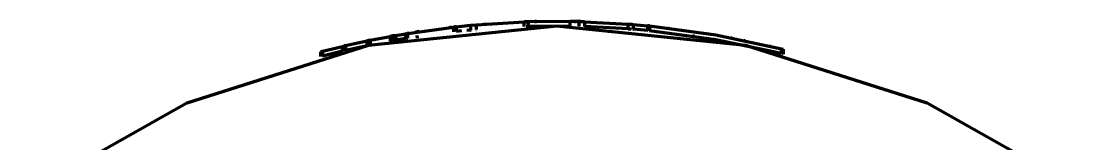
# Model space of a CAD drawing. Header units: millimetres. Extents: x 0 to 594, y 0 to 420.
# Drawn here: x 154.455 to 156.738, y 392.26 to 392.52 of the extents above; entities that cross this region are included whole.
import ezdxf

# ---------------------------------------------------------------- set-up
doc = ezdxf.new("R2010")
doc.units = ezdxf.units.MM

msp = doc.modelspace()

# ---------------------------------------------------------------- linework, layer by layer
at = {"color": 1, "lineweight": 70}
for p, q in [((155.6244, 392.5203), (155.5347, 392.5195)), ((155.5494, 392.5199), (155.5527, 392.52)), ((155.5518, 392.52), (155.5494, 392.5199)), ((155.5527, 392.52), (155.5518, 392.52)), ((155.5527, 392.52), (155.5527, 392.52)), ((155.6436, 392.5199), (155.6244, 392.5203)), ((155.6244, 392.5103), (155.6244, 392.5203)), ((155.633, 392.5201), (155.6359, 392.5201)), ((155.6384, 392.52), (155.6399, 392.52)), ((155.6411, 392.52), (155.6421, 392.52)), ((155.5964, 392.5105), (155.1936, 392.469)), ((155.2778, 392.4948), (155.3755, 392.5082)), ((155.2957, 392.4976), (155.2979, 392.4979)), ((155.2979, 392.4979), (155.2957, 392.4976)), ((155.2998, 392.4982), (155.2984, 392.498)), ((155.2996, 392.4982), (155.3018, 392.4985)), ((155.3014, 392.4985), (155.3018, 392.4985)), ((155.3018, 392.4985), (155.3014, 392.4985)), ((155.3678, 392.5073), (155.3739, 392.508)), ((155.3716, 392.5077), (155.3678, 392.5073)), ((155.3755, 392.5082), (155.3816, 392.5088)), ((155.3816, 392.5088), (155.3755, 392.5082)), ((155.3755, 392.5082), (155.3816, 392.5088)), ((155.3755, 392.5082), (155.3755, 392.4981)), ((155.3816, 392.5088), (155.3781, 392.5085)), ((155.3814, 392.4988), (155.3816, 392.4988)), ((155.3816, 392.5088), (155.4125, 392.512)), ((155.3816, 392.5088), (155.3816, 392.4988)), ((155.3816, 392.5088), (155.3816, 392.4988)), ((155.393, 392.5), (155.3816, 392.4988)), ((155.4125, 392.5019), (155.404, 392.5011)), ((155.4125, 392.512), (155.4238, 392.513)), ((155.4125, 392.5019), (155.4125, 392.512)), ((155.4125, 392.5019), (155.4135, 392.502)), ((155.4135, 392.502), (155.4125, 392.5019)), ((155.4235, 392.5029), (155.4238, 392.5029)), ((155.4238, 392.513), (155.5267, 392.5193)), ((155.4238, 392.513), (155.4238, 392.5029)), ((155.44, 392.5143), (155.4513, 392.5152)), ((155.5347, 392.5195), (155.5267, 392.5193)), ((155.5267, 392.5193), (155.5347, 392.5195)), ((155.5267, 392.5093), (155.5267, 392.5193)), ((155.5347, 392.5095), (155.531, 392.5094)), ((155.5494, 392.5199), (155.5347, 392.5195)), ((155.5347, 392.5195), (155.5347, 392.5095)), ((155.6244, 392.5103), (155.5347, 392.5095)), ((155.5494, 392.5199), (155.5494, 392.5199)), ((155.9993, 392.469), (155.5964, 392.5105)), ((155.6436, 392.5099), (155.6427, 392.5099)), ((155.6434, 392.5099), (155.6436, 392.5099)), ((155.6469, 392.5198), (155.6436, 392.5199)), ((155.6436, 392.5199), (155.6469, 392.5198)), ((155.6436, 392.5099), (155.6436, 392.5199)), ((155.6436, 392.5099), (155.6445, 392.5099)), ((155.6446, 392.5099), (155.6436, 392.5099)), ((155.6548, 392.5196), (155.6469, 392.5198)), ((155.6469, 392.5198), (155.6548, 392.5196)), ((155.6548, 392.5196), (155.7478, 392.5147)), ((155.6548, 392.5196), (155.6548, 392.5096)), ((155.7478, 392.5047), (155.6548, 392.5096)), ((155.7478, 392.5147), (155.7557, 392.5141)), ((155.7478, 392.5047), (155.7478, 392.5147)), ((155.7478, 392.5047), (155.7523, 392.5043)), ((155.7523, 392.5043), (155.7508, 392.5044)), ((155.7523, 392.5043), (155.7547, 392.5041)), ((155.7538, 392.5142), (155.7579, 392.5139)), ((155.7557, 392.5141), (155.759, 392.5138)), ((155.7582, 392.5039), (155.759, 392.5038)), ((155.7584, 392.5038), (155.759, 392.5038)), ((155.759, 392.5038), (155.7584, 392.5038)), ((155.759, 392.5038), (155.7587, 392.5038)), ((155.759, 392.5138), (155.79, 392.511)), ((155.759, 392.5138), (155.759, 392.5038)), ((155.79, 392.501), (155.759, 392.5038)), ((155.7934, 392.5107), (155.79, 392.511)), ((155.79, 392.511), (155.7935, 392.5107)), ((155.79, 392.501), (155.79, 392.511)), ((155.7935, 392.5107), (155.9352, 392.4914)), ((155.7935, 392.5107), (155.7935, 392.5006)), ((155.9352, 392.4812), (155.7935, 392.5006)), ((155.8348, 392.5061), (155.8336, 392.5063)), ((155.1458, 392.4687), (155.1979, 392.4801)), ((155.1979, 392.4801), (155.1918, 392.4789)), ((155.1918, 392.4789), (155.1979, 392.4801)), ((155.1918, 392.4687), (155.1918, 392.4789)), ((155.1918, 392.4687), (155.1918, 392.4789)), ((155.1918, 392.4687), (155.1918, 392.4789)), ((155.1979, 392.4801), (155.2407, 392.4884)), ((155.1979, 392.4801), (155.1979, 392.4699)), ((155.2468, 392.4895), (155.2407, 392.4884)), ((155.2407, 392.4884), (155.2468, 392.4895)), ((155.2407, 392.4884), (155.2468, 392.4895)), ((155.2407, 392.4884), (155.2407, 392.4782)), ((155.2434, 392.4787), (155.2407, 392.4782)), ((155.2468, 392.4793), (155.2448, 392.479)), ((155.2468, 392.4793), (155.2464, 392.4793)), ((155.2465, 392.4793), (155.2468, 392.4793)), ((155.2529, 392.4906), (155.2468, 392.4895)), ((155.2468, 392.4895), (155.2468, 392.4793)), ((155.2468, 392.4793), (155.2468, 392.4895)), ((155.2529, 392.4804), (155.2468, 392.4793)), ((155.2529, 392.4804), (155.2468, 392.4793)), ((155.2468, 392.4793), (155.2481, 392.4796)), ((155.2469, 392.4895), (155.2476, 392.4896)), ((155.2486, 392.4898), (155.2492, 392.4899)), ((155.2506, 392.4902), (155.2529, 392.4906)), ((155.2529, 392.4906), (155.2743, 392.4942)), ((155.2529, 392.4906), (155.2529, 392.4804)), ((155.2778, 392.4846), (155.2529, 392.4804)), ((155.2743, 392.4942), (155.2778, 392.4948)), ((155.2746, 392.4943), (155.2743, 392.4942)), ((155.2743, 392.4841), (155.2743, 392.4942)), ((155.2743, 392.4942), (155.2743, 392.4841)), ((155.2778, 392.4846), (155.2743, 392.4841)), ((155.2743, 392.4841), (155.2749, 392.4842)), ((155.2766, 392.4946), (155.2774, 392.4947)), ((155.2804, 392.4952), (155.2778, 392.4948)), ((155.2778, 392.4948), (155.2778, 392.4846)), ((155.2957, 392.4875), (155.3018, 392.4884)), ((155.8898, 392.4886), (155.8862, 392.4891)), ((155.9352, 392.4914), (156.0752, 392.462)), ((156.0752, 392.4517), (155.9352, 392.4812)), ((155.9388, 392.4908), (155.9412, 392.4903)), ((155.9412, 392.4802), (155.9418, 392.4801)), ((155.9663, 392.4858), (155.9687, 392.4853)), ((155.9938, 392.4803), (155.9962, 392.4799)), ((155.1936, 392.469), (154.8076, 392.3464)), ((155.0931, 392.4557), (155.0965, 392.4566)), ((155.0931, 392.4454), (155.0931, 392.4557)), ((155.0931, 392.4557), (155.0931, 392.4454)), ((155.0965, 392.4566), (155.1389, 392.4671)), ((155.1389, 392.4568), (155.0965, 392.4463)), ((155.0965, 392.4566), (155.0965, 392.4463)), ((155.1389, 392.4671), (155.1423, 392.4679)), ((155.1389, 392.4568), (155.1389, 392.4671)), ((155.1458, 392.4687), (155.1423, 392.4679)), ((155.1423, 392.4679), (155.1423, 392.4577)), ((155.1423, 392.4577), (155.1429, 392.4578)), ((155.1979, 392.4699), (155.1458, 392.4585)), ((155.1458, 392.4687), (155.1458, 392.4585)), ((155.1918, 392.4687), (155.1919, 392.4687)), ((155.192, 392.4687), (155.1918, 392.4687)), ((155.1977, 392.4699), (155.1979, 392.4699)), ((155.1979, 392.4699), (155.1978, 392.4699)), ((156.3852, 392.3464), (155.9993, 392.469)), ((156.0477, 392.4583), (156.0512, 392.4575)), ((156.0488, 392.4683), (156.0512, 392.4678)), ((156.0752, 392.462), (156.0787, 392.4611)), ((156.0752, 392.4517), (156.0752, 392.462)), ((156.0787, 392.4611), (156.0787, 392.4508)), ((156.0777, 392.451), (156.0787, 392.4508)), ((154.8076, 392.3464), (154.4547, 392.1477)), ((156.7381, 392.1477), (156.3852, 392.3464))]:
    msp.add_line(p, q, dxfattribs=at)

doc.saveas('drawing.dxf')
